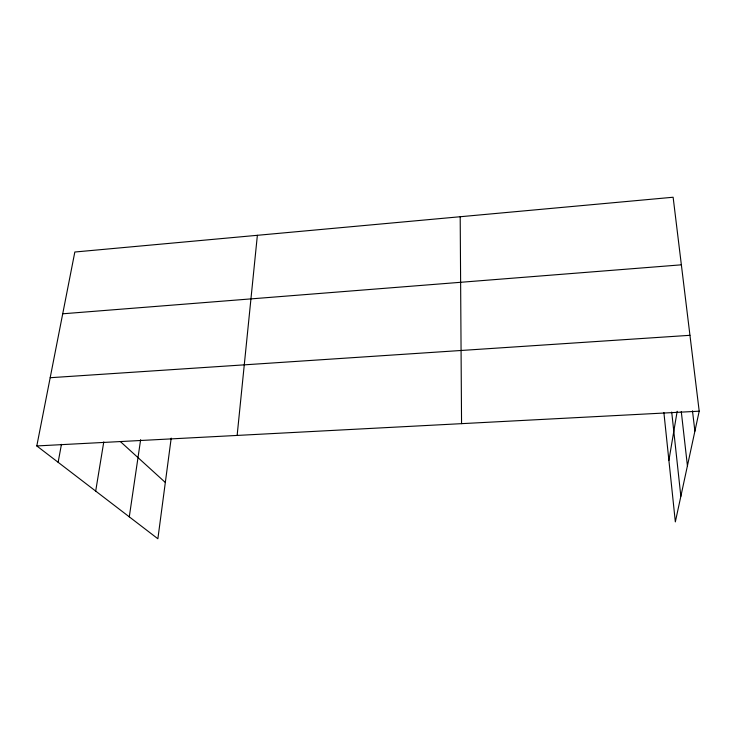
<?xml version="1.0" encoding="UTF-8"?>
<svg xmlns="http://www.w3.org/2000/svg" width="736" height="736" viewBox="0 0 736 736"><rect width="100%" height="100%" fill="white"/><g stroke="black" fill="none" stroke-linecap="round" stroke-linejoin="round"><path stroke-width="1.1" d="M237.139 435.427L257.37 235.299M171.203 438.104L157.872 538.761L36.8 445.942L74.833 252.016L673.127 197.239L699.2 411.185L675.335 521.888L663.89 412.565M129.288 516.847L140.64 439.659M95.689 491.087L103.776 441.904M668.904 460.405L677.175 411.268M58.135 462.3L61.447 444.342M62.716 313.794L681.361 264.822M50.177 377.715L689.954 335.312M36.8 445.942L699.2 411.185M120.308 441.517L165.324 482.466M692.484 410.826L694.894 431.167M681.269 411.498L687.424 465.833M671.71 412.068L680.846 496.331M460.193 216.734L461.555 423.66"/></g></svg>
